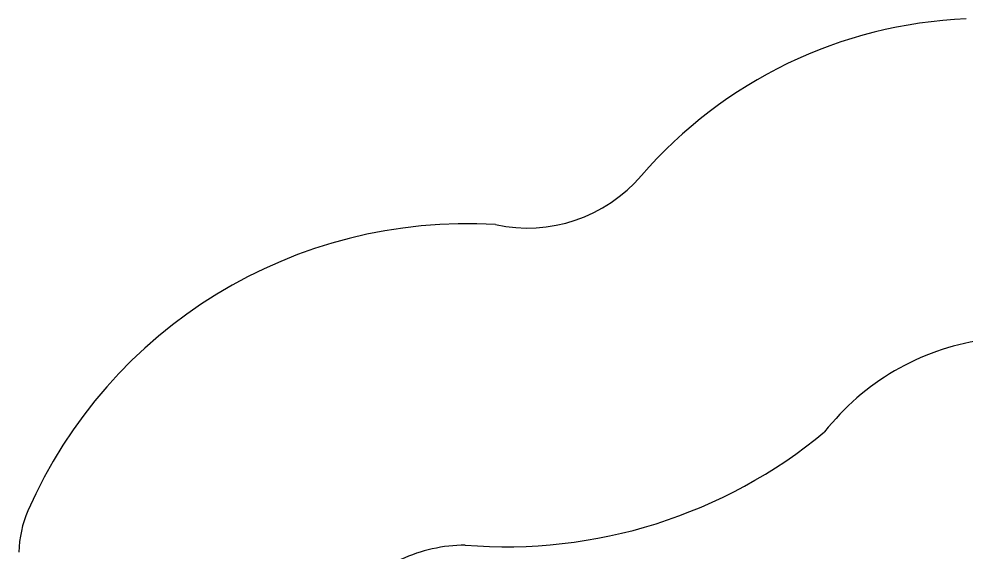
# Model space of a CAD drawing. Header units: inches. Extents: x 11 to 53.5, y 7.4 to 32.2.
# Drawn here: x 49.8147 to 49.9031, y 28.6989 to 28.7487 of the extents above; entities that cross this region are included whole.
import ezdxf

# ---------------------------------------------------------------- set-up
doc = ezdxf.new("R2010")
doc.units = ezdxf.units.IN
doc.header["$MEASUREMENT"] = 0
doc.layers.add('02', color=2, linetype='Continuous')

msp = doc.modelspace()

# ---------------------------------------------------------------- linework, layer by layer
at = {"layer": '02'}
for centre, radius, start, end in [((49.90481290066955, 28.7064616829828), 0.04227312916252998, 92.31199274573329, 139.2198146608969), ((49.86213932486126, 28.74324303600023), 0.01406427698016554, 257.8503046326237, 319.305406207079), ((49.85648025127003, 28.68485707885137), 0.04471823025840986, 86.5397535038993, 156.4025400959893), ((49.90797950347761, 28.69599142143287), 0.02296090790014616, 98.4953184328635, 141.9334836697601), ((49.86016736048614, 28.74598089107329), 0.04656321810801738, 265.2931830514854, 309.6872684689729), ((49.8246651425433, 28.69875507763371), 0.01000000000001297, 156.4025400959893, 179.0451584130006), ((49.85648025127003, 28.68485707885137), 0.01471823025840914, 90.52061565508521, 114.6938049168959)]:
    msp.add_arc(centre, radius, start, end, dxfattribs=at)

doc.saveas('drawing.dxf')
